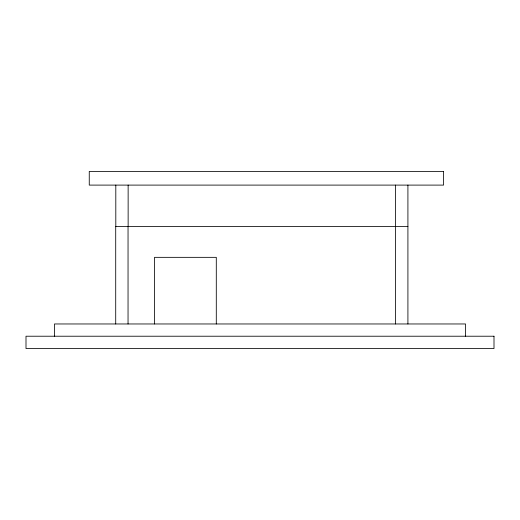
<?xml version="1.0" encoding="UTF-8"?>
<svg xmlns="http://www.w3.org/2000/svg" width="520" height="520" viewBox="0 0 520 520"><rect width="100%" height="100%" fill="white"/><g stroke="black" fill="none" stroke-linecap="round" stroke-linejoin="round"><path stroke-width="0.78" d="M407.914 226.603L115.713 226.603L115.713 323.967M465.53 336.303L465.53 323.967L54.47 323.967L54.47 336.303M407.914 185.1L407.914 323.967M395.584 185.1L395.584 323.967M216.294 323.967L216.294 257.342L154.518 257.342L154.518 323.967M128.135 185.1L128.135 226.603M128.044 226.603L128.044 323.967M115.804 185.1L115.804 226.603M443.56 171.451L89.258 171.451L89.258 185.1L443.56 185.1L443.56 171.451M494 336.219L26 336.219L26 348.55L494 348.55L494 336.219"/></g></svg>
